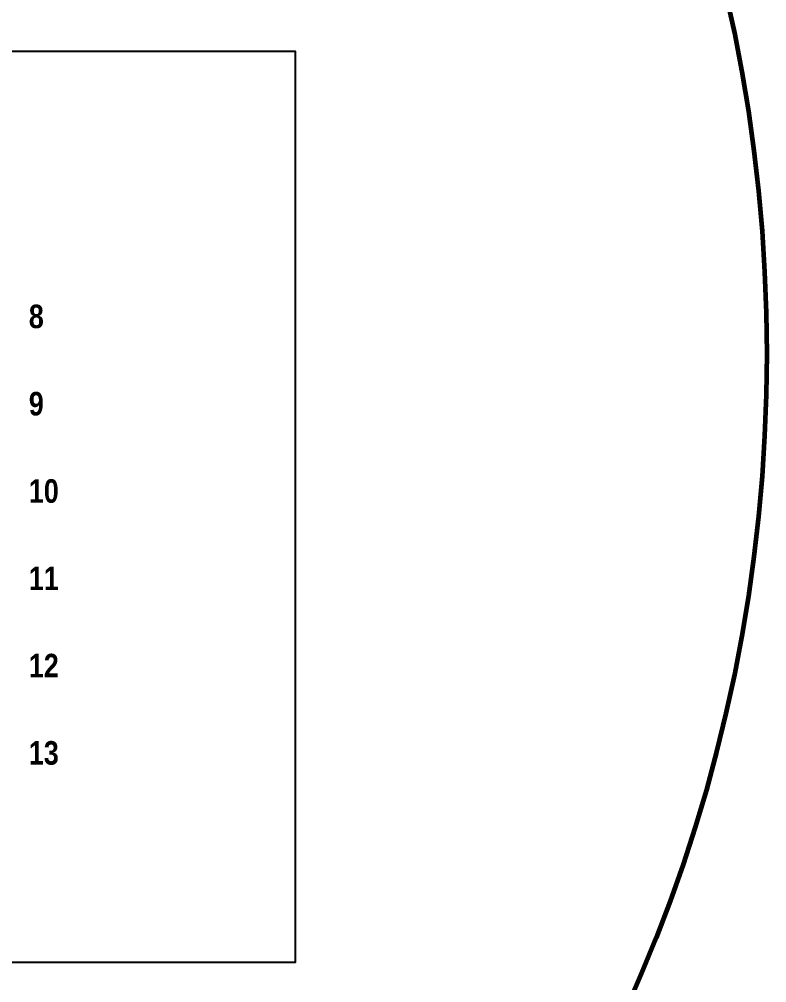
# Model space of a CAD drawing. Header units: inches. Extents: x 218041 to 238734, y -94371 to -86245.
# Drawn here: x 237484 to 238734, y -92760 to -91149 of the extents above; entities that cross this region are included whole.
import ezdxf

# ---------------------------------------------------------------- set-up
doc = ezdxf.new("R2010")
doc.units = ezdxf.units.IN
doc.header["$LTSCALE"] = 0.1
doc.header["$MEASUREMENT"] = 0
doc.layers.add('TEXT', color=250, linetype='Continuous')
doc.styles.get("Standard").update_dxf_attribs({"font": 'swisscb.ttf'})

msp = doc.modelspace()

# ---------------------------------------------------------------- linework, layer by layer
at = {"color": 18, "lineweight": -3, "true_color": 0x000000}
msp.add_lwpolyline([(236296.107, -91202.657), (237945.204, -91202.657), (237945.204, -92726.02), (236296.107, -92726.02)], close=True, dxfattribs=at)
at = {"color": 3, "lineweight": 60}
msp.add_circle((236072.057, -91708.624), 2661.916, dxfattribs=at)

# ---------------------------------------------------------------- texts
at = {"layer": 'TEXT', "color": 18, "true_color": 0x000000, "attachment_point": 1}
for s, insert, char_height in [('8', (237500.125, -91626.454), 39.344), ('9', (237500.125, -91772.372), 39.344), ('10', (237500.125, -91918.29), 39.3443), ('11', (237500.125, -92064.208), 39.3443), ('12', (237500.125, -92210.126), 39.3443), ('13', (237500.125, -92356.044), 39.3443)]:
    msp.add_mtext_dynamic_manual_height_columns(s, width=100.84618, gutter_width=0.489, heights=[0], dxfattribs=dict(at, insert=insert, char_height=char_height))

doc.saveas('drawing.dxf')
